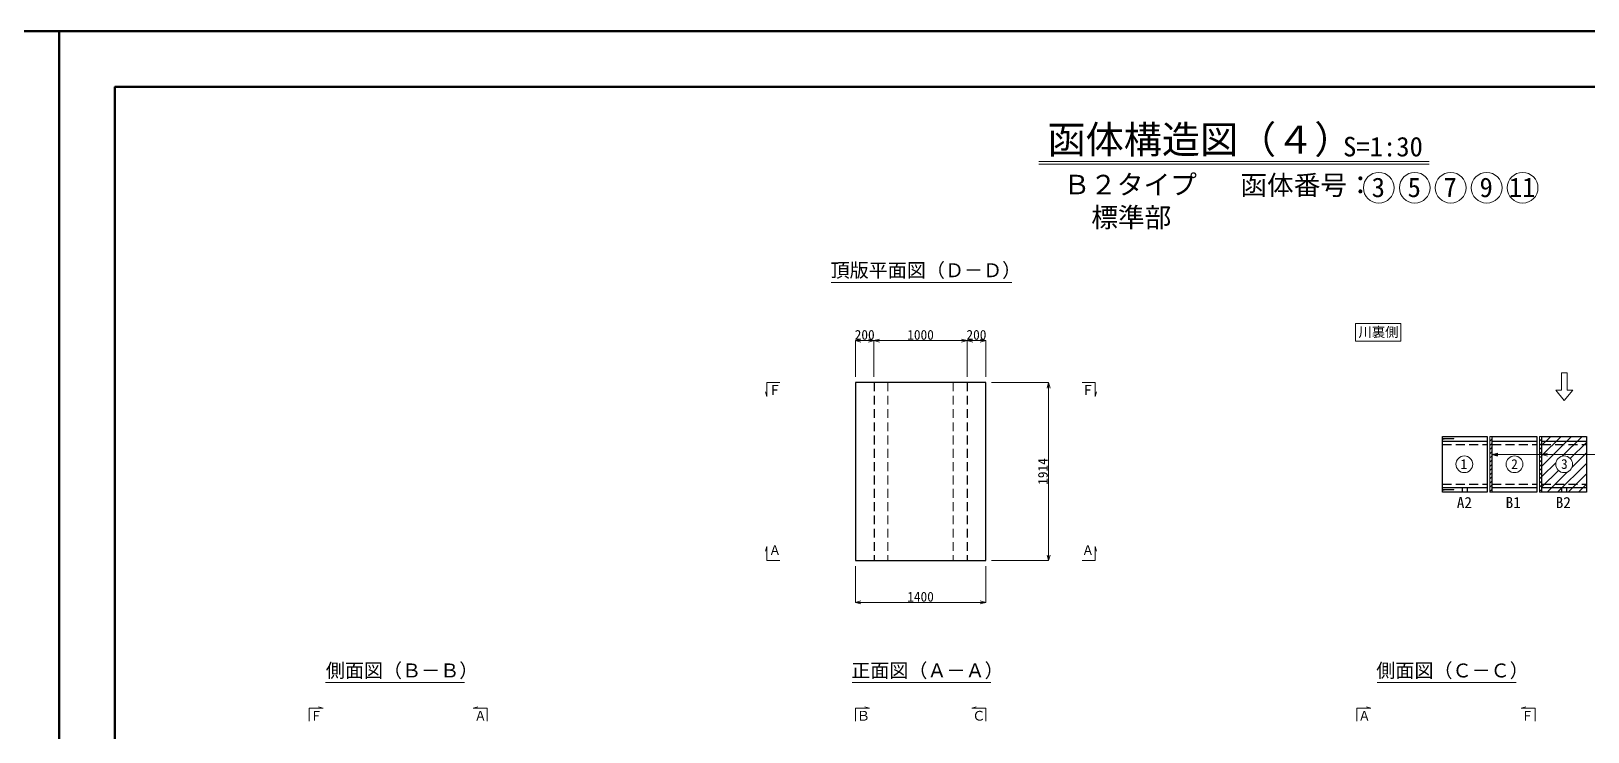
# Model space of a CAD drawing. Header units: millimetres. Extents: x 0 to 126150, y -2000 to 17820.
# Drawn here: x 75390 to 92105, y 10291 to 17820 of the extents above; entities that cross this region are included whole.
import ezdxf
from ezdxf.enums import TextEntityAlignment as Align

# ---------------------------------------------------------------- set-up
doc = ezdxf.new("R2010")
doc.units = ezdxf.units.MM
doc.header["$LTSCALE"] = 30
doc.linetypes.add('CENTER2', pattern=[28.575, 19.05, -3.175, 3.175, -3.175])
doc.linetypes.add('HIDDEN2', pattern=[4.7625, 3.175, -1.5875])
for name, color, linetype, lineweight in [('0その他', 7, 'Continuous', 13), ('0タイトル', 7, 'Continuous', 13), ('0中心線', 7, 'CENTER2', 5), ('0寸法', 7, 'Continuous', 5), ('0文字', 41, 'Continuous', 5), ('1Pca-BOX', 3, 'Continuous', 25), ('1グラウトホール', 1, 'HIDDEN2', 25), ('3FBゴム', 181, 'Continuous', 13), ('3機械式継手', 220, 'Continuous', 13), ('D-TTL', 2, 'Continuous', 50)]:
    doc.layers.add(name, color=color, linetype=linetype, lineweight=lineweight)
doc.styles.get("Standard").update_dxf_attribs({"font": 'MS Gothic.ttf'})
doc.styles.add('寸法文字', font='MS Gothic.ttf')
doc.dimstyles.new('1／30', dxfattribs={"dimscale": 30, "dimtxt": 3.5, "dimasz": 2, "dimexe": 0, "dimexo": 2, "dimgap": 0.3, "dimtad": 1, "dimdec": 0, "dimzin": 1, "dimdsep": 46, "dimtxsty": '寸法文字', "dimblk": 'OPEN30', "dimcen": 2.5, "dimclrd": 256, "dimclre": 256, "dimclrt": 256, "dimadec": 0, "dimazin": 0, "dimtfac": 1, "dimtdec": 0, "dimtmove": 0, "dimatfit": 3, "dimldrblk": 'OPEN30', "dimfxl": 1, "dimlwd": -1, "dimlwe": -1, "dimarcsym": 0})

# ---------------------------------------------------------------- blocks, each defined once
blk = doc.blocks.new('_Open30')
at = {"color": 0, "linetype": 'ByBlock', "lineweight": -2}
for p, q in [((-1, 0.27), (0, 0)), ((0, 0), (-1, -0.27)), ((0, 0), (-1, 0))]:
    blk.add_line(p, q, dxfattribs=at)
blk = doc.blocks.new('*D95')
at = {"layer": '0寸法', "transparency": 16777216}
for p, q in [((85700, 14045), (86315, 14045)), ((86315, 12191), (86315, 13985)), ((85700, 12131), (86315, 12131))]:
    blk.add_line(p, q, dxfattribs=at)
at = {"layer": 'Defpoints', "color": 0, "transparency": 16777216}
for p in [(85640, 14045), (86315, 14045), (85640, 12131)]:
    blk.add_point(p, dxfattribs=at)
at = {"layer": '0寸法', "transparency": 16777216, "xscale": 60, "yscale": 60, "zscale": 60}
for p, rotation in [((86315, 14045), 90), ((86315, 12131), 270)]:
    blk.add_blockref('_Open30', p, dxfattribs=dict(at, rotation=rotation))
at = {"layer": '0寸法', "transparency": 16777216, "insert": (86254, 13088), "char_height": 105, "attachment_point": 5, "rotation": 90, "style": '寸法文字'}
blk.add_mtext('1914', dxfattribs=at)
blk = doc.blocks.new('*D96')
at = {"layer": '0寸法', "transparency": 16777216}
for p, q in [((84240, 14105), (84240, 14495)), ((84300, 14495), (84380, 14495)), ((84440, 14105), (84440, 14495))]:
    blk.add_line(p, q, dxfattribs=at)
at = {"layer": 'Defpoints', "color": 0, "transparency": 16777216}
for p in [(84440, 14495), (84240, 14045), (84440, 14045)]:
    blk.add_point(p, dxfattribs=at)
at = {"layer": '0寸法', "transparency": 16777216, "xscale": 60, "yscale": 60, "zscale": 60, "rotation": 180}
blk.add_blockref('_Open30', (84240, 14495), dxfattribs=at)
at = {"layer": '0寸法', "transparency": 16777216, "xscale": 60, "yscale": 60, "zscale": 60}
blk.add_blockref('_Open30', (84440, 14495), dxfattribs=at)
at = {"layer": '0寸法', "transparency": 16777216, "insert": (84340, 14556), "char_height": 105, "attachment_point": 5, "style": '寸法文字'}
blk.add_mtext('200', dxfattribs=at)
blk = doc.blocks.new('*D97')
at = {"layer": '0寸法', "transparency": 16777216}
for p, q in [((84440, 14105), (84440, 14495)), ((84500, 14495), (85380, 14495)), ((85440, 14105), (85440, 14495))]:
    blk.add_line(p, q, dxfattribs=at)
at = {"layer": 'Defpoints', "color": 0, "transparency": 16777216}
for p in [(85440, 14495), (84440, 14045), (85440, 14045)]:
    blk.add_point(p, dxfattribs=at)
at = {"layer": '0寸法', "transparency": 16777216, "xscale": 60, "yscale": 60, "zscale": 60, "rotation": 180}
blk.add_blockref('_Open30', (84440, 14495), dxfattribs=at)
at = {"layer": '0寸法', "transparency": 16777216, "xscale": 60, "yscale": 60, "zscale": 60}
blk.add_blockref('_Open30', (85440, 14495), dxfattribs=at)
at = {"layer": '0寸法', "transparency": 16777216, "insert": (84940, 14556), "char_height": 105, "attachment_point": 5, "style": '寸法文字'}
blk.add_mtext('1000', dxfattribs=at)
blk = doc.blocks.new('*D98')
at = {"layer": '0寸法', "transparency": 16777216}
for p, q in [((85440, 14105), (85440, 14495)), ((85500, 14495), (85580, 14495)), ((85640, 14105), (85640, 14495))]:
    blk.add_line(p, q, dxfattribs=at)
at = {"layer": 'Defpoints', "color": 0, "transparency": 16777216}
for p in [(85640, 14495), (85440, 14045), (85640, 14045)]:
    blk.add_point(p, dxfattribs=at)
at = {"layer": '0寸法', "transparency": 16777216, "xscale": 60, "yscale": 60, "zscale": 60, "rotation": 180}
blk.add_blockref('_Open30', (85440, 14495), dxfattribs=at)
at = {"layer": '0寸法', "transparency": 16777216, "xscale": 60, "yscale": 60, "zscale": 60}
blk.add_blockref('_Open30', (85640, 14495), dxfattribs=at)
at = {"layer": '0寸法', "transparency": 16777216, "insert": (85540, 14556), "char_height": 105, "attachment_point": 5, "style": '寸法文字'}
blk.add_mtext('200', dxfattribs=at)
blk = doc.blocks.new('*D99')
at = {"layer": '0寸法', "transparency": 16777216}
for p, q in [((84240, 12071), (84240, 11681)), ((85640, 12071), (85640, 11681)), ((84300, 11681), (85580, 11681))]:
    blk.add_line(p, q, dxfattribs=at)
at = {"layer": 'Defpoints', "color": 0, "transparency": 16777216}
for p in [(84240, 12131), (85640, 12131), (85640, 11681)]:
    blk.add_point(p, dxfattribs=at)
at = {"layer": '0寸法', "transparency": 16777216, "xscale": 60, "yscale": 60, "zscale": 60, "rotation": 180}
blk.add_blockref('_Open30', (84240, 11681), dxfattribs=at)
at = {"layer": '0寸法', "transparency": 16777216, "xscale": 60, "yscale": 60, "zscale": 60}
blk.add_blockref('_Open30', (85640, 11681), dxfattribs=at)
at = {"layer": '0寸法', "transparency": 16777216, "insert": (84940, 11742), "char_height": 105, "attachment_point": 5, "style": '寸法文字'}
blk.add_mtext('1400', dxfattribs=at)
blk = doc.blocks.new('機械式継手1')
at = {"layer": '0中心線', "linetype": 'ByBlock', "ltscale": 0.1}
blk.add_line((0, -26), (120, -26), dxfattribs=at)
at = {"layer": '3機械式継手'}
for p, q in [((0, -23), (0, -29)), ((0, -23), (0, -29)), ((4, -23), (0, -23)), ((4, -29), (0, -29)), ((4, -23), (5, -23)), ((19, -23), (5, -23)), ((4, -29), (5, -30)), ((19, -30), (5, -30)), ((19, -30), (19, -23)), ((19, -24), (120, -24)), ((19, -28), (120, -28)), ((120, -28), (120, -24))]:
    blk.add_line(p, q, dxfattribs=at)
at = {"layer": '3機械式継手', "linetype": 'HIDDEN2', "ltscale": 0.6}
for p, q in [((19, -24), (0, -24)), ((19, -28), (0, -28)), ((5, -28), (5, -24)), ((8, -28), (8, -24))]:
    blk.add_line(p, q, dxfattribs=at)
blk = doc.blocks.new('機械式継手2')
at = {"layer": '0中心線', "linetype": 'ByBlock', "ltscale": 0.1}
blk.add_line((0, 26), (120, 26), dxfattribs=at)
at = {"layer": '3機械式継手'}
for p, q in [((0, 29), (0, 23)), ((0, 29), (0, 23)), ((4, 29), (0, 29)), ((4, 23), (0, 23)), ((4, 29), (5, 30)), ((19, 30), (5, 30)), ((19, 23), (5, 23)), ((4, 23), (5, 23)), ((19, 23), (19, 30)), ((19, 28), (120, 28)), ((19, 24), (120, 24)), ((120, 24), (120, 28))]:
    blk.add_line(p, q, dxfattribs=at)
at = {"layer": '3機械式継手', "linetype": 'HIDDEN2', "ltscale": 0.6}
for p, q in [((19, 28), (0, 28)), ((19, 24), (0, 24)), ((5, 24), (5, 28)), ((8, 24), (8, 28))]:
    blk.add_line(p, q, dxfattribs=at)

msp = doc.modelspace()

# ---------------------------------------------------------------- hatches: boundary and pattern name
at = {"layer": '0その他'}
h = msp.add_hatch(dxfattribs=at)
h.set_pattern_fill('ANSI31', color=256, scale=10, angle=180)
h.set_pattern_definition([(225, (26164.768, 969.464), (22.45064, -22.45064), [])])
h.paths.add_polyline_path([(91053, 12865.8), (91078, 12865.8), (91078, 13465.8), (91053, 13465.8)])
h = msp.add_hatch(dxfattribs=at)
h.set_pattern_fill('ANSI31', color=256, scale=10, angle=180)
h.set_pattern_definition([(225, (26698.268, 969.464), (22.45064, -22.45064), [])])
h.paths.add_polyline_path([(91586.5, 12865.8), (91611.5, 12865.8), (91611.5, 13465.8), (91586.5, 13465.8)])
h = msp.add_hatch(dxfattribs=at)
h.set_pattern_fill('ANSI31', color=256, scale=25)
h.paths.add_polyline_path([(92090, 13465.8), (91611.5, 13465.8), (91611.5, 12865.8), (92090, 12865.8)])
h.paths.add_polyline_path([(91940.8, 13165.8, -1), (91760.8, 13165.8, -1)], flags=16)

# ---------------------------------------------------------------- linework, layer by layer
at = {"layer": '0タイトル'}
for p, q in [((86209.9, 16420), (90400.1, 16420)), ((86209.9, 16390), (90400.1, 16390)), ((83979.1, 15120), (85921.1, 15120)), ((80042.3, 10820), (78550.8, 10820)), ((84204.3, 10820), (85695.8, 10820)), ((89842.3, 10820), (91333.8, 10820))]:
    msp.add_line(p, q, dxfattribs=at)
for centre in [(89860.1, 16136.8), (90246.2, 16136.8), (90632.2, 16136.8), (91018.3, 16136.8), (91404.4, 16136.8)]:
    msp.add_circle(centre, 165, dxfattribs=at)
at = {"layer": '0文字'}
for points in [[(89609.8, 14679.3), (90096.4, 14679.3), (90096.4, 14486.9), (89609.8, 14486.9)], [(91942.6, 13961.3), (91882.3, 13961.3), (91882.3, 14146.9), (91821.3, 14146.9), (91821.3, 13961.3), (91761.1, 13961.3), (91851.8, 13849.9)]]:
    msp.add_lwpolyline(points, close=True, dxfattribs=at)
for points in [[(83429.2, 14045), (83290.1, 14045), (83290.1, 13894.4), (83275.4, 13942.9)], [(86676, 14045), (86815.1, 14045), (86815.1, 13894.4), (86829.7, 13942.9)], [(83429.2, 12131), (83290.1, 12131), (83290.1, 12281.6), (83275.4, 12233.1)], [(86676, 12131), (86815.1, 12131), (86815.1, 12281.6), (86829.7, 12233.1)], [(78374.1, 10405.9), (78374.1, 10545), (78524.7, 10545), (78476.2, 10559.7)], [(80288.1, 10405.9), (80288.1, 10545), (80137.5, 10545), (80186, 10559.7)], [(84240.1, 10405.9), (84240.1, 10545), (84390.7, 10545), (84342.2, 10559.7)], [(85640.1, 10405.9), (85640.1, 10545), (85489.5, 10545), (85538, 10559.7)], [(89625.6, 10405.9), (89625.6, 10545), (89776.2, 10545), (89727.7, 10559.7)], [(91539.6, 10405.9), (91539.6, 10545), (91389, 10545), (91437.5, 10559.7)]]:
    msp.add_lwpolyline(points, dxfattribs=at)
for centre in [(90778.8, 13165.8), (91317.3, 13165.8), (91850.8, 13165.8)]:
    msp.add_circle(centre, 90, dxfattribs=at)
at = {"layer": '1Pca-BOX', "linetype": 'HIDDEN2'}
for p, q in [((84440.1, 14045), (84440.1, 12131)), ((85440.1, 14045), (85440.1, 12131)), ((90544.5, 13378.3), (91023, 13378.3)), ((91078, 13378.3), (91556.5, 13378.3)), ((91611.5, 13378.3), (92090, 13378.3)), ((90544.5, 12953.3), (91023, 12953.3)), ((91078, 12953.3), (91556.5, 12953.3)), ((91611.5, 12953.3), (92090, 12953.3))]:
    msp.add_line(p, q, dxfattribs=at)
at = {"layer": '1Pca-BOX', "linetype": 'HIDDEN2', "lineweight": 9}
for p, q in [((84590.1, 14045), (84590.1, 12131)), ((85290.1, 14045), (85290.1, 12131))]:
    msp.add_line(p, q, dxfattribs=at)
at = {"layer": '1Pca-BOX'}
for p, q in [((90544.5, 13415.8), (91023, 13415.8)), ((91078, 13415.8), (91556.5, 13415.8)), ((91611.5, 13415.8), (92090, 13415.8)), ((90544.5, 12915.8), (91023, 12915.8)), ((91078, 12915.8), (91556.5, 12915.8)), ((91611.5, 12915.8), (92090, 12915.8))]:
    msp.add_line(p, q, dxfattribs=at)
for points in [[(84240.1, 12131), (85640.1, 12131), (85640.1, 14045), (84240.1, 14045)], [(90544.5, 13465.8), (91023, 13465.8), (91023, 12865.8), (90544.5, 12865.8)], [(91078, 13465.8), (91556.5, 13465.8), (91556.5, 12865.8), (91078, 12865.8)], [(91611.5, 13465.8), (92090, 13465.8), (92090, 12865.8), (91611.5, 12865.8)]]:
    msp.add_lwpolyline(points, close=True, dxfattribs=at)
at = {"layer": '1グラウトホール', "ltscale": 0.4}
for points in [[(90757.5, 12915.8), (90810, 12915.8), (90810, 12865.8), (90757.5, 12865.8)], [(91824.5, 12915.8), (91877, 12915.8), (91877, 12865.8), (91824.5, 12865.8)]]:
    msp.add_lwpolyline(points, close=True, dxfattribs=at)
at = {"layer": '3FBゴム', "linetype": 'ByBlock'}
for points in [[(91053, 13465.8), (91078, 13465.8), (91078, 12865.8), (91053, 12865.8)], [(91586.5, 13465.8), (91611.5, 13465.8), (91611.5, 12865.8), (91586.5, 12865.8)]]:
    msp.add_lwpolyline(points, close=True, dxfattribs=at)
at = {"layer": 'D-TTL'}
for points in [[(50460, 0), (75690, 0), (75690, 17820), (50460, 17820)], [(75690, 0), (100920, 0), (100920, 17820), (75690, 17820)], [(76290, 600), (100320, 600), (100320, 17220), (76290, 17220)]]:
    msp.add_lwpolyline(points, close=True, dxfattribs=at)

# ---------------------------------------------------------------- block references
at = {"color": 2}
for name, p in [('機械式継手1', (90544.5, 13465.8)), ('機械式継手2', (90544.5, 12865.8))]:
    msp.add_blockref(name, p, dxfattribs=at)
at = {"layer": '0文字', "xscale": 60, "yscale": 60, "zscale": 60, "rotation": 180}
msp.add_blockref('_Open30', (91611.5, 13270.8), dxfattribs=at)

# ---------------------------------------------------------------- texts
at = {"layer": '0タイトル'}
for s, height, p in [('函体構造図（４）', 300, (86303.4, 16505)), ('S=1:30', 210, (89476.4, 16473.9))]:
    msp.add_text(s, height=height, dxfattribs=at).set_placement(p)
for s, height, p in [('Ｂ２タイプ', 210, (87190.9, 16003.1)), ('標準部', 210, (87202.6, 15650.8)), ('頂版平面図（Ｄ－Ｄ）', 150, (84997.4, 15130.5)), ('側面図（Ｂ－Ｂ）', 150, (79372.9, 10830.5)), ('正面図（Ａ－Ａ）', 150, (85013.8, 10830.5)), ('側面図（Ｃ－Ｃ）', 150, (90651.8, 10830.5))]:
    msp.add_text(s, height=height, dxfattribs=at).set_placement(p, align=Align.BOTTOM_CENTER)
msp.add_text('函体番号：', height=210, dxfattribs=at).set_placement((88373.9, 15997.8), align=Align.BOTTOM_LEFT)
for s, p in [('3', (89854.9, 16141.5)), ('5', (90240.9, 16141.5)), ('7', (90627, 16141.5)), ('9', (91013.1, 16141.5)), ('11', (91399.2, 16141.5))]:
    msp.add_text(s, height=210, dxfattribs=at).set_placement(p, align=Align.MIDDLE_CENTER)
at = {"layer": '0文字', "style": '寸法文字'}
for s, p in [('川裏側', (89642.2, 14534.4)), ('Ｂ', (84254.5, 10411.4)), ('Ｃ', (85493.7, 10411.4))]:
    msp.add_text(s, height=105, dxfattribs=at).set_placement(p)
at = {"layer": '0文字', "width": 0.9}
for s, p in [('Ｆ', (83311.8, 13911.4)), ('Ｆ', (86672.4, 13911.4)), ('Ａ', (83311.8, 12191)), ('Ａ', (86672.4, 12191)), ('Ｆ', (78387.8, 10411.4)), ('Ａ', (80149.9, 10411.4)), ('Ａ', (89641, 10411.4)), ('Ｆ', (91391.6, 10411.4))]:
    msp.add_text(s, height=105, dxfattribs=at).set_placement(p)
at = {"layer": '0文字', "attachment_point": 5, "style": '寸法文字'}
for s, insert, char_height in [('1', (90773.1, 13168.2), 105), ('2', (91317.5, 13168.2), 105), ('3', (91852.5, 13168.2), 105), ('A2', (90779.2, 12754.8), 120), ('B1', (91303.4, 12754.8), 120), ('B2', (91841.1, 12754.8), 120)]:
    msp.add_mtext(s, dxfattribs=dict(at, insert=insert, char_height=char_height))

# ---------------------------------------------------------------- dimensions: what is measured, and where the dimension line sits
at = {"layer": '0寸法'}
for base, p1, p2, picture, middle in [((84440.1, 14495), (84240.1, 14045), (84440.1, 14045), '*D96', (84340.1, 14495)), ((85640.1, 14495), (85440.1, 14045), (85640.1, 14045), '*D98', (85540.1, 14495))]:
    dim = msp.add_linear_dim(base=base, p1=p1, p2=p2, dimstyle='1／30', dxfattribs=at)
    dim.commit()
    dim.dimension.update_dxf_attribs({"geometry": picture, "text_midpoint": middle, "dimtype": 160})
for base, p1, p2, picture, middle in [((85440.1, 14495), (84440.1, 14045), (85440.1, 14045), '*D97', (84940.1, 14556.5)), ((85640.1, 11681), (84240.1, 12131), (85640.1, 12131), '*D99', (84940.1, 11742.5))]:
    dim = msp.add_linear_dim(base=base, p1=p1, p2=p2, dimstyle='1／30', dxfattribs=at)
    dim.commit()
    dim.dimension.update_dxf_attribs({"geometry": picture, "text_midpoint": middle})
dim = msp.add_linear_dim(base=(86315.1, 14045), p1=(85640.1, 12131), p2=(85640.1, 14045), angle=90, dimstyle='1／30', dxfattribs=at)
dim.commit()
dim.dimension.update_dxf_attribs({"geometry": '*D95', "text_midpoint": (86253.6, 13088)})

# ---------------------------------------------------------------- leaders
at = {"layer": '0文字'}
msp.add_leader([(91078, 13270.8), (98005.9, 13270.8)], dimstyle='1／30', override={"dimgap": 0.3, "dimtad": 0}, dxfattribs=at)

doc.saveas('drawing.dxf')
